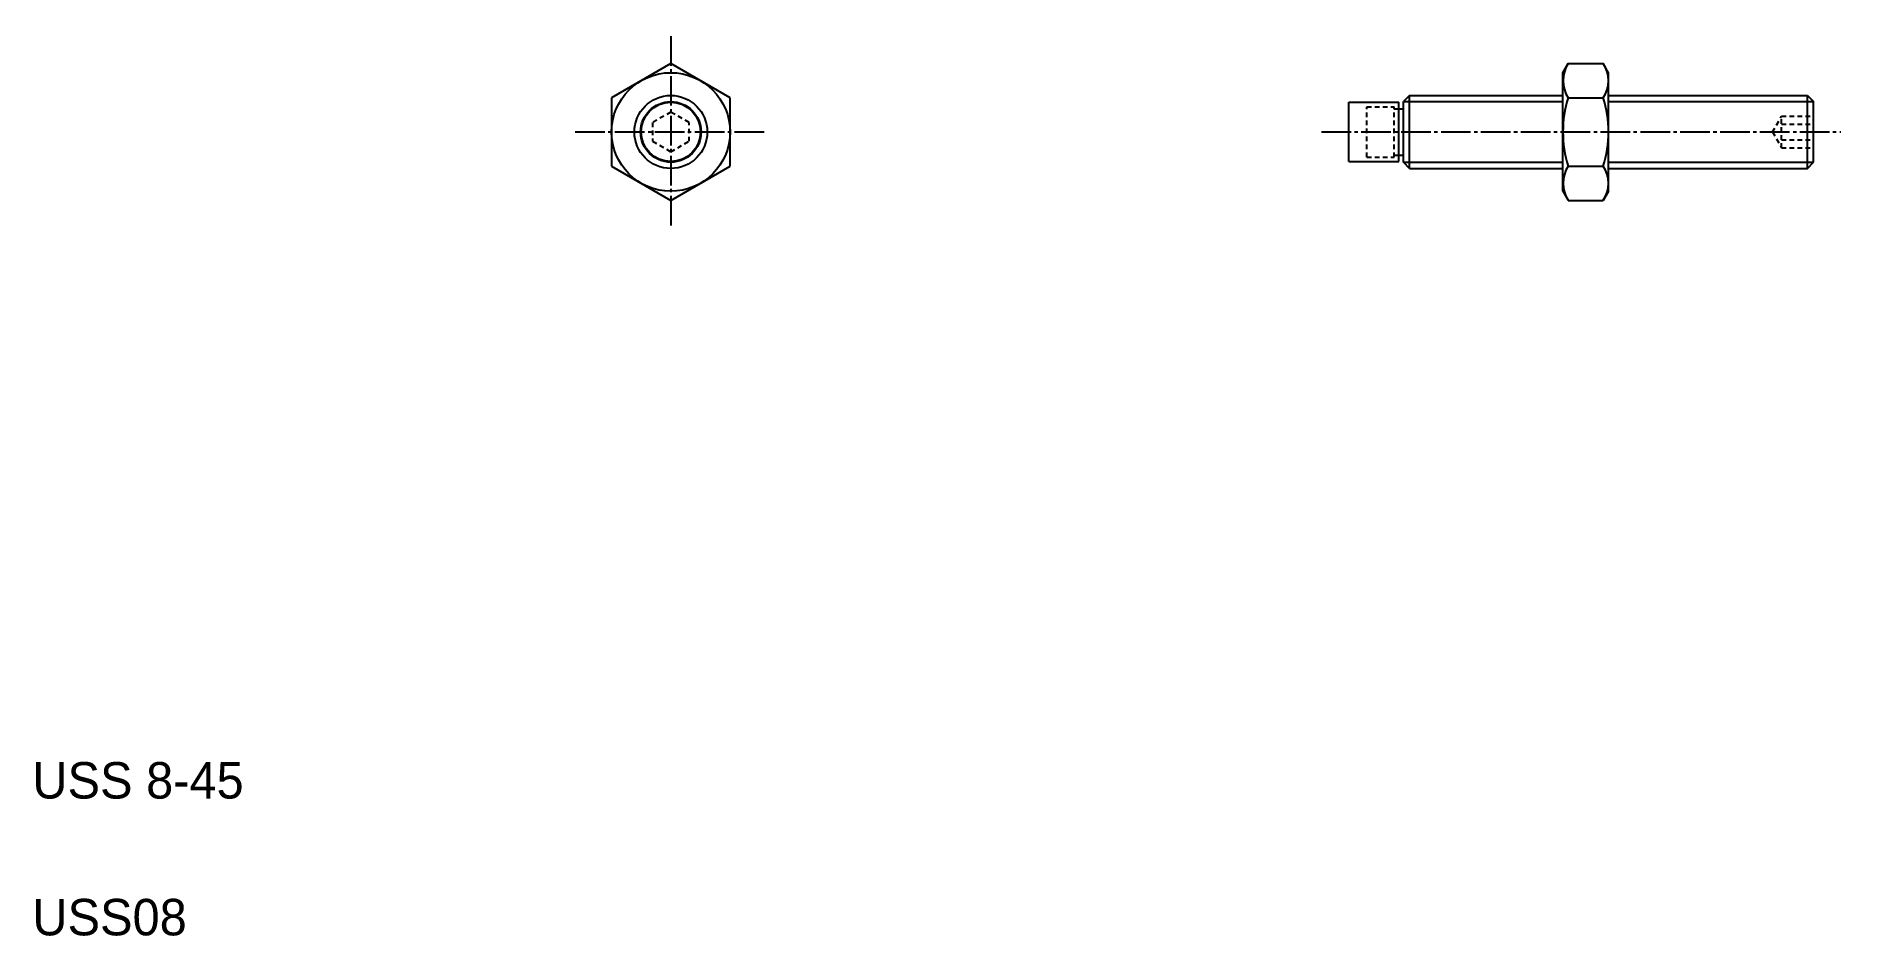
# Model space of a CAD drawing. Extents: x 10 to 208, y 10 to 109.
import ezdxf

# ---------------------------------------------------------------- set-up
doc = ezdxf.new("R2010")
doc.units = 0
doc.header["$LTSCALE"] = 0.25
doc.linetypes.add('CENTER', pattern=[17.5, 13, -1.5, 1.5, -1.5])
doc.linetypes.add('DASHED', pattern=[3.5, 2, -1.5])
doc.layers.get('0').update_dxf_attribs({"linetype": 'CONTINUOUS'})
doc.layers.add('CENTER', color=1, linetype='CENTER')

msp = doc.modelspace()

# ---------------------------------------------------------------- linework, layer by layer
at = {"color": 7, "linetype": 'CONTINUOUS'}
for p, q in [((80.06, 105.6), (73.56, 101.84)), ((86.56, 101.84), (80.06, 105.6)), ((177.95, 104.59), (178.53, 105.6)), ((178.53, 105.6), (182.37, 105.6)), ((182.95, 104.59), (182.37, 105.6)), ((177.95, 91.59), (177.95, 104.59)), ((182.95, 91.59), (182.95, 104.59)), ((73.56, 101.84), (73.56, 94.34)), ((86.56, 94.34), (86.56, 101.84)), ((154.45, 94.84), (154.45, 101.34)), ((154.45, 101.34), (159.95, 101.34)), ((159.95, 94.84), (159.95, 101.34)), ((161.13, 102.09), (160.45, 101.42)), ((160.45, 94.77), (160.45, 101.42)), ((161.13, 102.09), (177.95, 102.09)), ((161.13, 94.09), (161.13, 102.09)), ((178.53, 101.84), (182.37, 101.84)), ((182.95, 102.09), (204.78, 102.09)), ((204.78, 94.09), (204.78, 102.09)), ((204.78, 102.09), (205.45, 101.42)), ((205.45, 94.77), (205.45, 101.42)), ((159.95, 100.64), (160.45, 100.64)), ((159.95, 95.54), (160.45, 95.54)), ((73.56, 94.34), (80.06, 90.59)), ((80.06, 90.59), (86.56, 94.34)), ((154.45, 94.84), (159.95, 94.84)), ((161.13, 94.09), (160.45, 94.77)), ((161.13, 94.09), (177.95, 94.09)), ((178.53, 94.34), (182.37, 94.34)), ((182.95, 94.09), (204.78, 94.09)), ((204.78, 94.09), (205.45, 94.77)), ((177.95, 91.59), (178.53, 90.59)), ((182.95, 91.59), (182.37, 90.59)), ((178.53, 90.59), (182.37, 90.59))]:
    msp.add_line(p, q, dxfattribs=at)
at = {"color": 3, "linetype": 'CONTINUOUS'}
for p, q in [((160.45, 101.42), (177.95, 101.42)), ((182.95, 101.42), (205.45, 101.42)), ((160.45, 94.77), (177.95, 94.77)), ((182.95, 94.77), (205.45, 94.77))]:
    msp.add_line(p, q, dxfattribs=at)
at = {"color": 3, "linetype": 'DASHED'}
for p, q in [((80.06, 100.27), (78.06, 99.12)), ((78.06, 99.12), (78.06, 97.07)), ((82.06, 99.12), (80.06, 100.27)), ((82.06, 97.07), (82.06, 99.12)), ((156.45, 95.34), (156.45, 100.84)), ((156.45, 100.84), (159.45, 100.84)), ((159.45, 95.34), (159.45, 100.84)), ((159.45, 100.64), (159.95, 100.64)), ((200.95, 98.09), (201.95, 99.82)), ((201.95, 96.36), (201.95, 99.82)), ((201.95, 99.82), (205.45, 99.82)), ((78.06, 97.07), (80.06, 95.91)), ((80.06, 95.91), (82.06, 97.07)), ((200.95, 98.09), (201.95, 96.36)), ((201.95, 98.96), (205.45, 98.96)), ((201.95, 97.23), (205.45, 97.23)), ((156.45, 95.34), (159.45, 95.34)), ((159.45, 95.54), (159.95, 95.54)), ((201.95, 96.36), (205.45, 96.36))]:
    msp.add_line(p, q, dxfattribs=at)
for p, q in [((164.83, 94.77), (164.83, 94.77)), ((169.2, 94.77), (169.2, 94.77))]:
    msp.add_line(p, q)
at = {"color": 7, "linetype": 'CONTINUOUS'}
for radius in [6.5, 4]:
    msp.add_circle((80.06, 98.09), radius, dxfattribs=at)
at = {"color": 3, "linetype": 'CONTINUOUS'}
msp.add_circle((80.06, 98.09), 3.32, dxfattribs=at)
msp.add_circle((80.06, 98.09), 3.25)
at = {"color": 7}
for centre, radius, start, end in [((181.28, 103.72), 3.32, 145.6158, 214.3842), ((179.63, 103.72), 3.32, 325.6158, 34.3842), ((190.37, 98.09), 12.42, 162.4121, 197.5879), ((170.53, 98.09), 12.42, 342.4121, 17.5879), ((181.28, 92.47), 3.32, 145.6158, 214.3842), ((179.63, 92.47), 3.32, 325.6158, 34.3842)]:
    msp.add_arc(centre, radius, start, end, dxfattribs=at)
at = {"layer": 'CENTER', "color": 1, "linetype": 'CENTER'}
for p, q in [((80.06, 108.6), (80.06, 87.59)), ((69.56, 98.09), (90.57, 98.09)), ((151.45, 98.09), (208.45, 98.09))]:
    msp.add_line(p, q, dxfattribs=at)

# ---------------------------------------------------------------- texts
for s, p in [('USS 8-45', (10, 25)), ('USS08', (10, 10))]:
    msp.add_text(s, height=4).set_placement(p)

doc.saveas('drawing.dxf')
